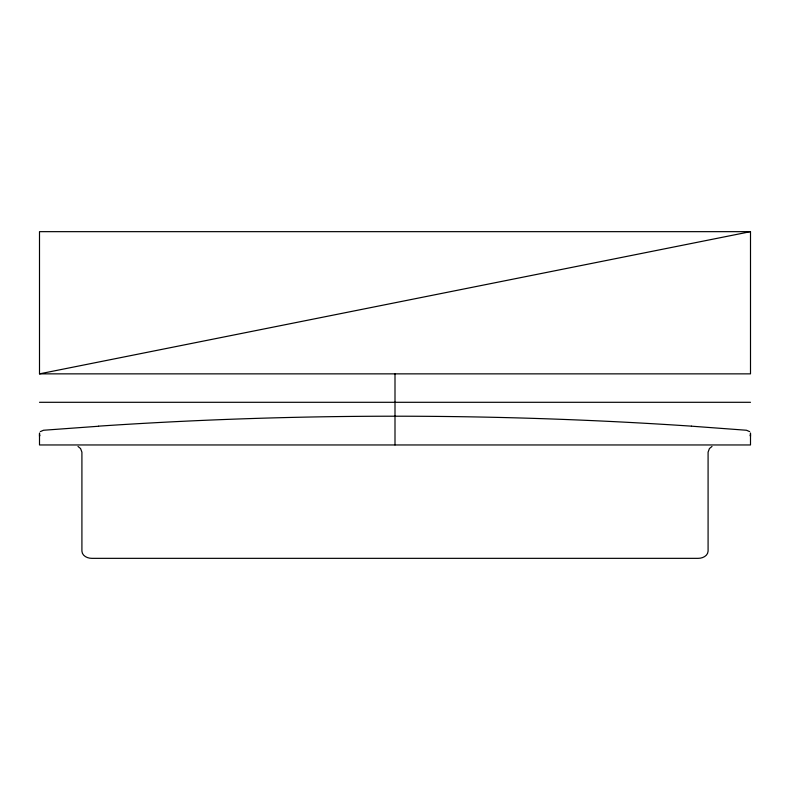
<?xml version="1.0" encoding="UTF-8"?>
<svg xmlns="http://www.w3.org/2000/svg" width="790" height="790" viewBox="0 0 790 790"><rect width="100%" height="100%" fill="white"/><g stroke="black" fill="none" stroke-linecap="round" stroke-linejoin="round"><path stroke-width="1.19" d="M750.5 436.327L750.47 433.068M39.5 436.327L39.53 433.068M691.438 426.175L746.501 430.254L749.67 431.626M39.53 435.952L39.806 435.201M98.543 426.254L43.499 430.254L40.33 431.626M711.997 446.449L709.43 448.562L708.087 452.156L708.087 551.144C707.85 556.002 702.379 558.421 698.083 558.342L91.916 558.342C87.621 558.421 82.15 556.002 81.913 551.144L81.913 452.156L80.57 448.562L78.003 446.449M39.5 373.858L750.5 231.658L750.5 373.858L39.5 373.858L39.5 231.658L750.5 231.658M98.562 426.156C295.894 412.894 494.106 412.894 691.438 426.156M39.5 402.298L750.5 402.298M750.194 435.201L750.47 435.952M750.5 433.443L750.5 444.958L39.5 444.958L39.5 433.443M395 373.858L395 444.958"/></g></svg>
